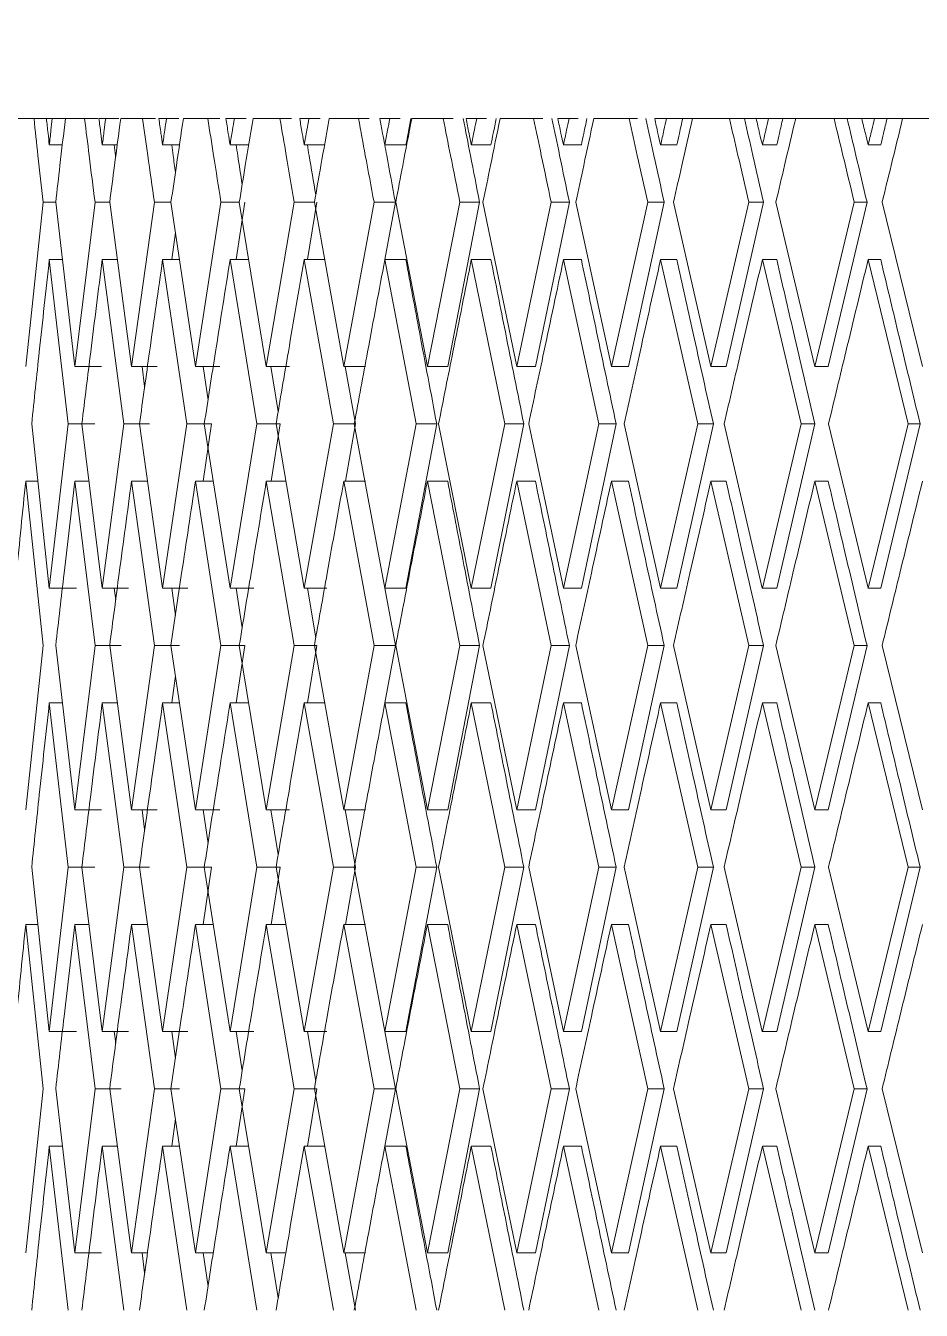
# Model space of a CAD drawing. Header units: centimetres. Extents: x -13594 to 4017, y -3206 to 1780.
# Drawn here: x 2301.78 to 2312.08, y -2181.04 to -2166.26 of the extents above; entities that cross this region are included whole.
import ezdxf

# ---------------------------------------------------------------- set-up
doc = ezdxf.new("R2010")
doc.units = ezdxf.units.CM

msp = doc.modelspace()

# ---------------------------------------------------------------- linework, layer by layer
at = {"color": 7, "linetype": 'Continuous', "lineweight": 0}
for p, q in [((2301.874, -2167.324), (2301.685, -2167.324)), ((2301.874, -2167.324), (2302.017, -2167.324)), ((2302.084, -2167.324), (2302.017, -2167.324)), ((2302.084, -2167.324), (2302.235, -2167.324)), ((2302.456, -2167.324), (2302.235, -2167.324)), ((2302.456, -2167.324), (2302.608, -2167.324)), ((2302.699, -2167.324), (2302.621, -2167.324)), ((2302.699, -2167.324), (2302.849, -2167.324)), ((2303.124, -2167.324), (2302.872, -2167.324)), ((2303.124, -2167.324), (2303.27, -2167.324)), ((2303.398, -2167.324), (2303.31, -2167.324)), ((2303.398, -2167.324), (2303.542, -2167.324)), ((2303.874, -2167.324), (2303.593, -2167.324)), ((2303.874, -2167.324), (2304.014, -2167.324)), ((2304.179, -2167.324), (2304.082, -2167.324)), ((2304.179, -2167.324), (2304.316, -2167.324)), ((2304.704, -2167.324), (2304.394, -2167.324)), ((2304.704, -2167.324), (2304.836, -2167.324)), ((2305.037, -2167.324), (2304.931, -2167.324)), ((2305.037, -2167.324), (2305.166, -2167.324)), ((2305.608, -2167.324), (2305.271, -2167.324)), ((2305.608, -2167.324), (2305.732, -2167.324)), ((2305.968, -2167.324), (2305.853, -2167.324)), ((2305.968, -2167.324), (2306.089, -2167.324)), ((2306.582, -2167.324), (2306.221, -2167.324)), ((2306.582, -2167.324), (2306.698, -2167.324)), ((2306.968, -2167.324), (2306.845, -2167.324)), ((2306.968, -2167.324), (2307.08, -2167.324)), ((2307.622, -2167.324), (2307.237, -2167.324)), ((2307.622, -2167.324), (2307.728, -2167.324)), ((2308.031, -2167.324), (2307.901, -2167.324)), ((2308.031, -2167.324), (2308.134, -2167.324)), ((2308.722, -2167.324), (2308.316, -2167.324)), ((2308.722, -2167.324), (2308.818, -2167.324)), ((2309.152, -2167.324), (2309.016, -2167.324)), ((2309.152, -2167.324), (2309.245, -2167.324)), ((2309.245, -2167.324), (2309.541, -2167.324)), ((2309.876, -2167.324), (2309.451, -2167.324)), ((2309.876, -2167.324), (2309.963, -2167.324)), ((2309.963, -2167.324), (2310.267, -2167.324)), ((2310.326, -2167.324), (2310.183, -2167.324)), ((2310.326, -2167.324), (2310.408, -2167.324)), ((2310.408, -2167.324), (2310.717, -2167.324)), ((2311.08, -2167.324), (2310.638, -2167.324)), ((2311.08, -2167.324), (2311.155, -2167.324)), ((2311.155, -2167.324), (2311.471, -2167.324)), ((2311.546, -2167.324), (2311.398, -2167.324)), ((2311.546, -2167.324), (2311.618, -2167.324)), ((2311.618, -2167.324), (2311.938, -2167.324)), ((2312.326, -2167.324), (2311.869, -2167.324)), ((2302.2, -2167.629), (2302.05, -2167.629)), ((2302.832, -2167.629), (2302.66, -2167.629)), ((2303.547, -2167.629), (2303.354, -2167.629)), ((2304.344, -2167.629), (2304.13, -2167.629)), ((2305.217, -2167.629), (2304.984, -2167.629)), ((2306.154, -2167.629), (2305.911, -2167.629)), ((2307.132, -2167.629), (2306.906, -2167.629)), ((2308.172, -2167.629), (2307.966, -2167.629)), ((2309.27, -2167.629), (2309.084, -2167.629)), ((2310.42, -2167.629), (2310.255, -2167.629)), ((2311.617, -2167.629), (2311.472, -2167.629)), ((2301.778, -2170.18), (2301.978, -2168.289)), ((2301.978, -2168.289), (2302.124, -2168.289)), ((2302.124, -2168.289), (2302.344, -2170.18)), ((2302.344, -2170.18), (2302.576, -2168.289)), ((2302.576, -2168.289), (2302.745, -2168.289)), ((2302.745, -2168.289), (2302.996, -2170.18)), ((2302.996, -2170.18), (2303.26, -2168.289)), ((2303.26, -2168.289), (2303.45, -2168.289)), ((2303.45, -2168.289), (2303.732, -2170.18)), ((2303.732, -2170.18), (2304.025, -2168.289)), ((2304.025, -2168.289), (2304.236, -2168.289)), ((2304.301, -2168.289), (2304.201, -2168.949)), ((2304.236, -2168.289), (2304.547, -2170.18)), ((2304.547, -2170.18), (2304.869, -2168.289)), ((2304.869, -2168.289), (2305.1, -2168.289)), ((2305.13, -2168.289), (2305.02, -2168.949)), ((2305.1, -2168.289), (2305.438, -2170.18)), ((2305.438, -2170.18), (2305.787, -2168.289)), ((2305.787, -2168.289), (2306.032, -2168.289)), ((2306.032, -2168.289), (2305.912, -2168.949)), ((2306.036, -2168.289), (2306.4, -2170.18)), ((2306.4, -2170.18), (2306.774, -2168.289)), ((2307.001, -2168.289), (2306.634, -2170.18)), ((2306.774, -2168.289), (2307.001, -2168.289)), ((2307.04, -2168.289), (2307.429, -2170.18)), ((2307.429, -2170.18), (2307.825, -2168.289)), ((2308.034, -2168.289), (2307.644, -2170.18)), ((2307.825, -2168.289), (2308.034, -2168.289)), ((2308.107, -2168.289), (2308.518, -2170.18)), ((2308.518, -2170.18), (2308.936, -2168.289)), ((2309.125, -2168.289), (2308.715, -2170.18)), ((2308.936, -2168.289), (2309.125, -2168.289)), ((2309.232, -2168.289), (2309.663, -2170.18)), ((2309.663, -2170.18), (2310.1, -2168.289)), ((2310.269, -2168.289), (2309.839, -2170.18)), ((2310.1, -2168.289), (2310.269, -2168.289)), ((2310.41, -2168.289), (2310.858, -2170.18)), ((2310.858, -2170.18), (2311.312, -2168.289)), ((2311.459, -2168.289), (2311.013, -2170.18)), ((2311.312, -2168.289), (2311.459, -2168.289)), ((2311.633, -2168.289), (2312.097, -2170.18)), ((2303.502, -2168.636), (2303.459, -2168.949)), ((2302.266, -2170.84), (2302.05, -2168.949)), ((2302.201, -2168.949), (2302.05, -2168.949)), ((2302.907, -2170.84), (2302.66, -2168.949)), ((2302.833, -2168.949), (2302.66, -2168.949)), ((2303.632, -2170.84), (2303.354, -2168.949)), ((2303.549, -2168.949), (2303.354, -2168.949)), ((2304.438, -2170.84), (2304.13, -2168.949)), ((2304.345, -2168.949), (2304.13, -2168.949)), ((2305.319, -2170.84), (2304.984, -2168.949)), ((2305.218, -2168.949), (2304.984, -2168.949)), ((2306.272, -2170.84), (2305.911, -2168.949)), ((2306.154, -2168.949), (2305.911, -2168.949)), ((2307.292, -2170.84), (2306.906, -2168.949)), ((2307.132, -2168.949), (2306.906, -2168.949)), ((2308.374, -2170.84), (2307.966, -2168.949)), ((2308.172, -2168.949), (2307.966, -2168.949)), ((2309.512, -2170.84), (2309.084, -2168.949)), ((2309.27, -2168.949), (2309.084, -2168.949)), ((2310.701, -2170.84), (2310.255, -2168.949)), ((2310.42, -2168.949), (2310.255, -2168.949)), ((2311.934, -2170.84), (2311.472, -2168.949)), ((2311.617, -2168.949), (2311.472, -2168.949)), ((2302.65, -2170.18), (2302.344, -2170.18)), ((2303.291, -2170.18), (2302.996, -2170.18)), ((2303.147, -2170.409), (2303.117, -2170.18)), ((2304.013, -2170.18), (2303.732, -2170.18)), ((2303.876, -2170.567), (2303.819, -2170.18)), ((2304.814, -2170.18), (2304.547, -2170.18)), ((2304.683, -2170.696), (2304.6, -2170.18)), ((2305.689, -2170.18), (2305.438, -2170.18)), ((2305.572, -2170.84), (2305.456, -2170.18)), ((2306.634, -2170.18), (2306.4, -2170.18)), ((2307.644, -2170.18), (2307.429, -2170.18)), ((2308.715, -2170.18), (2308.518, -2170.18)), ((2309.839, -2170.18), (2309.663, -2170.18)), ((2311.013, -2170.18), (2310.858, -2170.18)), ((2301.847, -2170.84), (2302.05, -2172.731)), ((2302.05, -2172.731), (2302.266, -2170.84)), ((2302.266, -2170.84), (2302.573, -2170.84)), ((2302.424, -2170.84), (2302.66, -2172.731)), ((2302.66, -2172.731), (2302.907, -2170.84)), ((2302.907, -2170.84), (2303.203, -2170.84)), ((2303.087, -2170.84), (2303.354, -2172.731)), ((2303.354, -2172.731), (2303.632, -2170.84)), ((2303.632, -2170.84), (2303.915, -2170.84)), ((2303.915, -2170.84), (2303.82, -2171.5)), ((2303.833, -2170.84), (2304.13, -2172.731)), ((2304.13, -2172.731), (2304.438, -2170.84)), ((2304.438, -2170.84), (2304.706, -2170.84)), ((2304.706, -2170.84), (2304.601, -2171.5)), ((2304.659, -2170.84), (2304.984, -2172.731)), ((2304.984, -2172.731), (2305.319, -2170.84)), ((2305.319, -2170.84), (2305.572, -2170.84)), ((2305.572, -2170.84), (2305.457, -2171.5)), ((2305.559, -2170.84), (2305.911, -2172.731)), ((2305.911, -2172.731), (2306.272, -2170.84)), ((2306.508, -2170.84), (2306.154, -2172.731)), ((2306.272, -2170.84), (2306.508, -2170.84)), ((2306.53, -2170.84), (2306.906, -2172.731)), ((2306.906, -2172.731), (2307.292, -2170.84)), ((2307.51, -2170.84), (2307.132, -2172.731)), ((2307.292, -2170.84), (2307.51, -2170.84)), ((2307.566, -2170.84), (2307.966, -2172.731)), ((2307.966, -2172.731), (2308.374, -2170.84)), ((2308.573, -2170.84), (2308.172, -2172.731)), ((2308.374, -2170.84), (2308.573, -2170.84)), ((2308.663, -2170.84), (2309.084, -2172.731)), ((2309.084, -2172.731), (2309.512, -2170.84)), ((2309.691, -2170.84), (2309.27, -2172.731)), ((2309.512, -2170.84), (2309.691, -2170.84)), ((2309.815, -2170.84), (2310.254, -2172.731)), ((2310.255, -2172.731), (2310.701, -2170.84)), ((2310.859, -2170.84), (2310.42, -2172.731)), ((2310.701, -2170.84), (2310.859, -2170.84)), ((2311.016, -2170.84), (2311.472, -2172.731)), ((2311.472, -2172.731), (2311.934, -2170.84)), ((2312.07, -2170.84), (2311.617, -2172.731)), ((2311.934, -2170.84), (2312.07, -2170.84)), ((2301.978, -2173.391), (2301.778, -2171.5)), ((2301.918, -2171.5), (2301.778, -2171.5)), ((2302.576, -2173.391), (2302.344, -2171.5)), ((2302.506, -2171.5), (2302.344, -2171.5)), ((2303.26, -2173.391), (2302.996, -2171.5)), ((2303.18, -2171.5), (2302.996, -2171.5)), ((2304.025, -2173.391), (2303.732, -2171.5)), ((2303.937, -2171.5), (2303.732, -2171.5)), ((2304.869, -2173.391), (2304.547, -2171.5)), ((2304.772, -2171.5), (2304.547, -2171.5)), ((2305.787, -2173.391), (2305.438, -2171.5)), ((2305.689, -2171.5), (2305.438, -2171.5)), ((2306.774, -2173.391), (2306.4, -2171.5)), ((2306.634, -2171.5), (2306.4, -2171.5)), ((2307.825, -2173.391), (2307.429, -2171.5)), ((2307.644, -2171.5), (2307.429, -2171.5)), ((2308.936, -2173.391), (2308.518, -2171.5)), ((2308.715, -2171.5), (2308.518, -2171.5)), ((2310.1, -2173.391), (2309.663, -2171.5)), ((2309.839, -2171.5), (2309.663, -2171.5)), ((2311.312, -2173.391), (2310.858, -2171.5)), ((2311.013, -2171.5), (2310.858, -2171.5)), ((2302.361, -2172.731), (2302.05, -2172.731)), ((2302.96, -2172.731), (2302.66, -2172.731)), ((2302.814, -2172.866), (2302.797, -2172.731)), ((2303.642, -2172.731), (2303.354, -2172.731)), ((2303.501, -2173.044), (2303.458, -2172.731)), ((2304.404, -2172.731), (2304.13, -2172.731)), ((2304.27, -2173.186), (2304.2, -2172.731)), ((2305.243, -2172.731), (2304.984, -2172.731)), ((2305.115, -2173.303), (2305.019, -2172.731)), ((2306.153, -2172.731), (2305.911, -2172.731)), ((2306.032, -2173.391), (2305.912, -2172.731)), ((2307.132, -2172.731), (2306.906, -2172.731)), ((2308.172, -2172.731), (2307.966, -2172.731)), ((2309.27, -2172.731), (2309.084, -2172.731)), ((2310.42, -2172.731), (2310.254, -2172.731)), ((2311.617, -2172.731), (2311.472, -2172.731)), ((2301.778, -2175.282), (2301.978, -2173.391)), ((2302.124, -2173.391), (2302.344, -2175.282)), ((2302.344, -2175.282), (2302.576, -2173.391)), ((2302.576, -2173.391), (2302.878, -2173.391)), ((2302.745, -2173.391), (2302.996, -2175.282)), ((2302.996, -2175.282), (2303.26, -2173.391)), ((2303.26, -2173.391), (2303.549, -2173.391)), ((2303.45, -2173.391), (2303.732, -2175.282)), ((2303.732, -2175.282), (2304.025, -2173.391)), ((2304.025, -2173.391), (2304.301, -2173.391)), ((2304.301, -2173.391), (2304.201, -2174.051)), ((2304.236, -2173.391), (2304.547, -2175.282)), ((2304.547, -2175.282), (2304.869, -2173.391)), ((2304.869, -2173.391), (2305.13, -2173.391)), ((2305.13, -2173.391), (2305.02, -2174.051)), ((2305.1, -2173.391), (2305.438, -2175.282)), ((2305.438, -2175.282), (2305.787, -2173.391)), ((2305.787, -2173.391), (2306.032, -2173.391)), ((2306.032, -2173.391), (2305.912, -2174.051)), ((2306.036, -2173.391), (2306.4, -2175.282)), ((2306.4, -2175.282), (2306.774, -2173.391)), ((2307.001, -2173.391), (2306.634, -2175.282)), ((2306.774, -2173.391), (2307.001, -2173.391)), ((2307.04, -2173.391), (2307.429, -2175.282)), ((2307.429, -2175.282), (2307.825, -2173.391)), ((2308.034, -2173.391), (2307.644, -2175.282)), ((2307.825, -2173.391), (2308.034, -2173.391)), ((2308.107, -2173.391), (2308.518, -2175.282)), ((2308.518, -2175.282), (2308.936, -2173.391)), ((2309.125, -2173.391), (2308.715, -2175.282)), ((2308.936, -2173.391), (2309.125, -2173.391)), ((2309.232, -2173.391), (2309.663, -2175.282)), ((2309.663, -2175.282), (2310.1, -2173.391)), ((2310.269, -2173.391), (2309.839, -2175.282)), ((2310.1, -2173.391), (2310.269, -2173.391)), ((2310.41, -2173.391), (2310.858, -2175.282)), ((2310.858, -2175.282), (2311.312, -2173.391)), ((2311.459, -2173.391), (2311.013, -2175.282)), ((2311.312, -2173.391), (2311.459, -2173.391)), ((2311.633, -2173.391), (2312.097, -2175.282)), ((2303.502, -2173.739), (2303.459, -2174.051)), ((2302.266, -2175.942), (2302.05, -2174.051)), ((2302.201, -2174.051), (2302.05, -2174.051)), ((2302.907, -2175.942), (2302.66, -2174.051)), ((2302.833, -2174.051), (2302.66, -2174.051)), ((2303.632, -2175.942), (2303.354, -2174.051)), ((2303.549, -2174.051), (2303.354, -2174.051)), ((2304.438, -2175.942), (2304.13, -2174.051)), ((2304.345, -2174.051), (2304.13, -2174.051)), ((2305.319, -2175.942), (2304.984, -2174.051)), ((2305.218, -2174.051), (2304.984, -2174.051)), ((2306.272, -2175.942), (2305.911, -2174.051)), ((2306.154, -2174.051), (2305.911, -2174.051)), ((2307.292, -2175.942), (2306.906, -2174.051)), ((2307.132, -2174.051), (2306.906, -2174.051)), ((2308.374, -2175.942), (2307.966, -2174.051)), ((2308.172, -2174.051), (2307.966, -2174.051)), ((2309.512, -2175.942), (2309.084, -2174.051)), ((2309.27, -2174.051), (2309.084, -2174.051)), ((2310.701, -2175.942), (2310.255, -2174.051)), ((2310.42, -2174.051), (2310.255, -2174.051)), ((2311.934, -2175.942), (2311.472, -2174.051)), ((2311.617, -2174.051), (2311.472, -2174.051)), ((2302.65, -2175.282), (2302.344, -2175.282)), ((2303.291, -2175.282), (2302.996, -2175.282)), ((2303.147, -2175.511), (2303.117, -2175.282)), ((2304.013, -2175.282), (2303.732, -2175.282)), ((2303.876, -2175.669), (2303.819, -2175.282)), ((2304.814, -2175.282), (2304.547, -2175.282)), ((2304.683, -2175.798), (2304.6, -2175.282)), ((2305.689, -2175.282), (2305.438, -2175.282)), ((2305.572, -2175.942), (2305.456, -2175.282)), ((2306.634, -2175.282), (2306.4, -2175.282)), ((2307.644, -2175.282), (2307.429, -2175.282)), ((2308.715, -2175.282), (2308.518, -2175.282)), ((2309.839, -2175.282), (2309.663, -2175.282)), ((2311.013, -2175.282), (2310.858, -2175.282)), ((2301.847, -2175.942), (2302.05, -2177.833)), ((2302.05, -2177.833), (2302.266, -2175.942)), ((2302.266, -2175.942), (2302.573, -2175.942)), ((2302.424, -2175.942), (2302.66, -2177.833)), ((2302.66, -2177.833), (2302.907, -2175.942)), ((2302.907, -2175.942), (2303.203, -2175.942)), ((2303.087, -2175.942), (2303.354, -2177.833)), ((2303.354, -2177.833), (2303.632, -2175.942)), ((2303.632, -2175.942), (2303.915, -2175.942)), ((2303.915, -2175.942), (2303.82, -2176.602)), ((2303.833, -2175.942), (2304.13, -2177.833)), ((2304.13, -2177.833), (2304.438, -2175.942)), ((2304.438, -2175.942), (2304.706, -2175.942)), ((2304.706, -2175.942), (2304.601, -2176.602)), ((2304.659, -2175.942), (2304.984, -2177.833)), ((2304.984, -2177.833), (2305.319, -2175.942)), ((2305.319, -2175.942), (2305.572, -2175.942)), ((2305.572, -2175.942), (2305.457, -2176.602)), ((2305.559, -2175.942), (2305.911, -2177.833)), ((2305.911, -2177.833), (2306.272, -2175.942)), ((2306.508, -2175.942), (2306.154, -2177.833)), ((2306.272, -2175.942), (2306.508, -2175.942)), ((2306.53, -2175.942), (2306.906, -2177.833)), ((2306.906, -2177.833), (2307.292, -2175.942)), ((2307.51, -2175.942), (2307.132, -2177.833)), ((2307.292, -2175.942), (2307.51, -2175.942)), ((2307.566, -2175.942), (2307.966, -2177.833)), ((2307.966, -2177.833), (2308.374, -2175.942)), ((2308.573, -2175.942), (2308.172, -2177.833)), ((2308.374, -2175.942), (2308.573, -2175.942)), ((2308.663, -2175.942), (2309.084, -2177.833)), ((2309.084, -2177.833), (2309.512, -2175.942)), ((2309.691, -2175.942), (2309.27, -2177.833)), ((2309.512, -2175.942), (2309.691, -2175.942)), ((2309.815, -2175.942), (2310.254, -2177.833)), ((2310.255, -2177.833), (2310.701, -2175.942)), ((2310.859, -2175.942), (2310.42, -2177.833)), ((2310.701, -2175.942), (2310.859, -2175.942)), ((2311.016, -2175.942), (2311.472, -2177.833)), ((2311.472, -2177.833), (2311.934, -2175.942)), ((2312.07, -2175.942), (2311.617, -2177.833)), ((2311.934, -2175.942), (2312.07, -2175.942)), ((2301.978, -2178.493), (2301.778, -2176.602)), ((2301.918, -2176.602), (2301.778, -2176.602)), ((2302.576, -2178.493), (2302.344, -2176.602)), ((2302.506, -2176.602), (2302.344, -2176.602)), ((2303.26, -2178.493), (2302.996, -2176.602)), ((2303.18, -2176.602), (2302.996, -2176.602)), ((2304.025, -2178.493), (2303.732, -2176.602)), ((2303.937, -2176.602), (2303.732, -2176.602)), ((2304.869, -2178.493), (2304.547, -2176.602)), ((2304.772, -2176.602), (2304.547, -2176.602)), ((2305.787, -2178.493), (2305.438, -2176.602)), ((2305.689, -2176.602), (2305.438, -2176.602)), ((2306.774, -2178.493), (2306.4, -2176.602)), ((2306.634, -2176.602), (2306.4, -2176.602)), ((2307.825, -2178.493), (2307.429, -2176.602)), ((2307.644, -2176.602), (2307.429, -2176.602)), ((2308.936, -2178.493), (2308.518, -2176.602)), ((2308.715, -2176.602), (2308.518, -2176.602)), ((2310.1, -2178.493), (2309.663, -2176.602)), ((2309.839, -2176.602), (2309.663, -2176.602)), ((2311.312, -2178.493), (2310.858, -2176.602)), ((2311.013, -2176.602), (2310.858, -2176.602)), ((2302.361, -2177.833), (2302.05, -2177.833)), ((2302.96, -2177.833), (2302.66, -2177.833)), ((2302.814, -2177.968), (2302.797, -2177.833)), ((2303.642, -2177.833), (2303.354, -2177.833)), ((2303.501, -2178.146), (2303.458, -2177.833)), ((2304.404, -2177.833), (2304.13, -2177.833)), ((2304.27, -2178.288), (2304.2, -2177.833)), ((2305.243, -2177.833), (2304.984, -2177.833)), ((2305.115, -2178.405), (2305.019, -2177.833)), ((2306.153, -2177.833), (2305.911, -2177.833)), ((2306.032, -2178.493), (2305.912, -2177.833)), ((2307.132, -2177.833), (2306.906, -2177.833)), ((2308.172, -2177.833), (2307.966, -2177.833)), ((2309.27, -2177.833), (2309.084, -2177.833)), ((2310.42, -2177.833), (2310.254, -2177.833)), ((2311.617, -2177.833), (2311.472, -2177.833)), ((2301.778, -2180.384), (2301.978, -2178.493)), ((2302.124, -2178.493), (2302.344, -2180.384)), ((2302.344, -2180.384), (2302.576, -2178.493)), ((2302.576, -2178.493), (2302.878, -2178.493)), ((2302.745, -2178.493), (2302.996, -2180.384)), ((2302.996, -2180.384), (2303.26, -2178.493)), ((2303.26, -2178.493), (2303.549, -2178.493)), ((2303.45, -2178.493), (2303.732, -2180.384)), ((2303.732, -2180.384), (2304.025, -2178.493)), ((2304.025, -2178.493), (2304.301, -2178.493)), ((2304.301, -2178.493), (2304.201, -2179.153)), ((2304.236, -2178.493), (2304.547, -2180.384)), ((2304.547, -2180.384), (2304.869, -2178.493)), ((2304.869, -2178.493), (2305.13, -2178.493)), ((2305.13, -2178.493), (2305.02, -2179.153)), ((2305.1, -2178.493), (2305.438, -2180.384)), ((2305.438, -2180.384), (2305.787, -2178.493)), ((2305.787, -2178.493), (2306.032, -2178.493)), ((2306.032, -2178.493), (2305.912, -2179.153)), ((2306.036, -2178.493), (2306.4, -2180.384)), ((2306.4, -2180.384), (2306.774, -2178.493)), ((2307.001, -2178.493), (2306.634, -2180.384)), ((2306.774, -2178.493), (2307.001, -2178.493)), ((2307.04, -2178.493), (2307.429, -2180.384)), ((2307.429, -2180.384), (2307.825, -2178.493)), ((2308.034, -2178.493), (2307.644, -2180.384)), ((2307.825, -2178.493), (2308.034, -2178.493)), ((2308.107, -2178.493), (2308.518, -2180.384)), ((2308.518, -2180.384), (2308.936, -2178.493)), ((2309.125, -2178.493), (2308.715, -2180.384)), ((2308.936, -2178.493), (2309.125, -2178.493)), ((2309.232, -2178.493), (2309.663, -2180.384)), ((2309.663, -2180.384), (2310.1, -2178.493)), ((2310.269, -2178.493), (2309.839, -2180.384)), ((2310.1, -2178.493), (2310.269, -2178.493)), ((2310.41, -2178.493), (2310.858, -2180.384)), ((2310.858, -2180.384), (2311.312, -2178.493)), ((2311.459, -2178.493), (2311.013, -2180.384)), ((2311.312, -2178.493), (2311.459, -2178.493)), ((2311.633, -2178.493), (2312.097, -2180.384)), ((2303.502, -2178.84), (2303.459, -2179.153)), ((2302.266, -2181.044), (2302.05, -2179.153)), ((2302.201, -2179.153), (2302.05, -2179.153)), ((2302.907, -2181.044), (2302.66, -2179.153)), ((2302.833, -2179.153), (2302.66, -2179.153)), ((2303.632, -2181.044), (2303.354, -2179.153)), ((2303.549, -2179.153), (2303.354, -2179.153)), ((2304.438, -2181.044), (2304.13, -2179.153)), ((2304.345, -2179.153), (2304.13, -2179.153)), ((2305.319, -2181.044), (2304.984, -2179.153)), ((2305.218, -2179.153), (2304.984, -2179.153)), ((2306.272, -2181.044), (2305.911, -2179.153)), ((2306.154, -2179.153), (2305.911, -2179.153)), ((2307.292, -2181.044), (2306.906, -2179.153)), ((2307.132, -2179.153), (2306.906, -2179.153)), ((2308.374, -2181.044), (2307.966, -2179.153)), ((2308.172, -2179.153), (2307.966, -2179.153)), ((2309.512, -2181.044), (2309.084, -2179.153)), ((2309.27, -2179.153), (2309.084, -2179.153)), ((2310.701, -2181.044), (2310.255, -2179.153)), ((2310.42, -2179.153), (2310.255, -2179.153)), ((2311.934, -2181.044), (2311.472, -2179.153)), ((2311.617, -2179.153), (2311.472, -2179.153)), ((2302.65, -2180.384), (2302.344, -2180.384)), ((2303.179, -2180.384), (2302.996, -2180.384)), ((2303.147, -2180.613), (2303.117, -2180.384)), ((2303.936, -2180.384), (2303.732, -2180.384)), ((2303.876, -2180.771), (2303.819, -2180.384)), ((2304.771, -2180.384), (2304.547, -2180.384)), ((2304.683, -2180.9), (2304.6, -2180.384)), ((2305.689, -2180.384), (2305.438, -2180.384)), ((2305.572, -2181.044), (2305.456, -2180.384)), ((2306.634, -2180.384), (2306.4, -2180.384)), ((2307.644, -2180.384), (2307.429, -2180.384)), ((2308.715, -2180.384), (2308.518, -2180.384)), ((2309.839, -2180.384), (2309.663, -2180.384)), ((2311.013, -2180.384), (2310.858, -2180.384))]:
    msp.add_line(p, q, dxfattribs=at)
for radius in [406.205, 406.022, 404.866, 400.131]:
    msp.add_circle((1945.049, -1822.821), radius, dxfattribs=at)
for points, knots in [([(2301.978, -2168.289), (2301.958, -2168.109), (2301.923, -2167.788), (2301.889, -2167.466), (2301.874, -2167.324)], [0, 0, 0, 0, 0.56, 1, 1, 1, 1]), ([(2302.017, -2167.324), (2302.023, -2167.381), (2302.034, -2167.483), (2302.045, -2167.584), (2302.05, -2167.629)], [0, 0, 0, 0, 0.56, 1, 1, 1, 1]), ([(2302.05, -2167.629), (2302.057, -2167.572), (2302.068, -2167.471), (2302.079, -2167.369), (2302.084, -2167.324)], [0, 0, 0, 0, 0.56, 1, 1, 1, 1]), ([(2302.235, -2167.324), (2302.214, -2167.504), (2302.177, -2167.826), (2302.14, -2168.148), (2302.124, -2168.289)], [0, 0, 0, 0, 0.56, 1, 1, 1, 1]), ([(2302.576, -2168.289), (2302.553, -2168.109), (2302.513, -2167.788), (2302.474, -2167.466), (2302.456, -2167.324)], [0, 0, 0, 0, 0.56, 1, 1, 1, 1]), ([(2302.621, -2167.324), (2302.628, -2167.381), (2302.641, -2167.483), (2302.654, -2167.584), (2302.66, -2167.629)], [0, 0, 0, 0, 0.56, 1, 1, 1, 1]), ([(2302.66, -2167.629), (2302.667, -2167.572), (2302.68, -2167.471), (2302.693, -2167.369), (2302.699, -2167.324)], [0, 0, 0, 0, 0.56, 1, 1, 1, 1]), ([(2302.872, -2167.324), (2302.848, -2167.504), (2302.805, -2167.826), (2302.763, -2168.148), (2302.745, -2168.289)], [0, 0, 0, 0, 0.56, 1, 1, 1, 1]), ([(2303.26, -2168.289), (2303.234, -2168.109), (2303.188, -2167.788), (2303.144, -2167.466), (2303.124, -2167.324)], [0, 0, 0, 0, 0.56, 1, 1, 1, 1]), ([(2303.31, -2167.324), (2303.318, -2167.381), (2303.333, -2167.483), (2303.348, -2167.584), (2303.354, -2167.629)], [0, 0, 0, 0, 0.56, 1, 1, 1, 1]), ([(2303.354, -2167.629), (2303.362, -2167.572), (2303.377, -2167.471), (2303.392, -2167.369), (2303.398, -2167.324)], [0, 0, 0, 0, 0.56, 1, 1, 1, 1]), ([(2303.593, -2167.324), (2303.566, -2167.504), (2303.518, -2167.826), (2303.471, -2168.148), (2303.45, -2168.289)], [0, 0, 0, 0, 0.56, 1, 1, 1, 1]), ([(2304.025, -2168.289), (2303.997, -2168.109), (2303.946, -2167.788), (2303.896, -2167.466), (2303.874, -2167.324)], [0, 0, 0, 0, 0.56, 1, 1, 1, 1]), ([(2304.082, -2167.324), (2304.091, -2167.381), (2304.107, -2167.483), (2304.123, -2167.584), (2304.13, -2167.629)], [0, 0, 0, 0, 0.56, 1, 1, 1, 1]), ([(2304.13, -2167.629), (2304.139, -2167.572), (2304.155, -2167.471), (2304.172, -2167.369), (2304.179, -2167.324)], [0, 0, 0, 0, 0.56, 1, 1, 1, 1]), ([(2304.394, -2167.324), (2304.364, -2167.504), (2304.311, -2167.826), (2304.259, -2168.148), (2304.236, -2168.289)], [0, 0, 0, 0, 0.56, 1, 1, 1, 1]), ([(2304.869, -2168.289), (2304.838, -2168.109), (2304.783, -2167.788), (2304.728, -2167.466), (2304.704, -2167.324)], [0, 0, 0, 0, 0.56, 1, 1, 1, 1]), ([(2304.931, -2167.324), (2304.941, -2167.381), (2304.958, -2167.483), (2304.976, -2167.584), (2304.984, -2167.629)], [0, 0, 0, 0, 0.56, 1, 1, 1, 1]), ([(2304.984, -2167.629), (2304.994, -2167.572), (2305.011, -2167.471), (2305.029, -2167.369), (2305.037, -2167.324)], [0, 0, 0, 0, 0.56, 1, 1, 1, 1]), ([(2305.271, -2167.324), (2305.239, -2167.504), (2305.182, -2167.826), (2305.125, -2168.148), (2305.1, -2168.289)], [0, 0, 0, 0, 0.56, 1, 1, 1, 1]), ([(2305.787, -2168.289), (2305.753, -2168.109), (2305.693, -2167.788), (2305.634, -2167.466), (2305.608, -2167.324)], [0, 0, 0, 0, 0.56, 1, 1, 1, 1]), ([(2305.853, -2167.324), (2305.864, -2167.381), (2305.883, -2167.483), (2305.902, -2167.584), (2305.911, -2167.629)], [0, 0, 0, 0, 0.56, 1, 1, 1, 1]), ([(2305.911, -2167.629), (2305.921, -2167.572), (2305.941, -2167.471), (2305.96, -2167.369), (2305.968, -2167.324)], [0, 0, 0, 0, 0.56, 1, 1, 1, 1]), ([(2306.221, -2167.324), (2306.186, -2167.504), (2306.124, -2167.826), (2306.063, -2168.148), (2306.036, -2168.289)], [0, 0, 0, 0, 0.56, 1, 1, 1, 1]), ([(2306.21, -2167.324), (2306.199, -2167.381), (2306.181, -2167.483), (2306.162, -2167.584), (2306.154, -2167.629)], [0, 0, 0, 0, 0.56, 1, 1, 1, 1]), ([(2306.774, -2168.289), (2306.738, -2168.109), (2306.674, -2167.788), (2306.61, -2167.466), (2306.582, -2167.324)], [0, 0, 0, 0, 0.5599999, 1, 1, 1, 1]), ([(2307.001, -2168.289), (2306.966, -2168.109), (2306.903, -2167.788), (2306.841, -2167.466), (2306.813, -2167.324)], [0, 0, 0, 0, 0.56, 1, 1, 1, 1]), ([(2306.845, -2167.324), (2306.857, -2167.381), (2306.877, -2167.483), (2306.897, -2167.584), (2306.906, -2167.629)], [0, 0, 0, 0, 0.56, 1, 1, 1, 1]), ([(2306.906, -2167.629), (2306.918, -2167.572), (2306.938, -2167.471), (2306.959, -2167.369), (2306.968, -2167.324)], [0, 0, 0, 0, 0.56, 1, 1, 1, 1]), ([(2307.237, -2167.324), (2307.2, -2167.504), (2307.134, -2167.826), (2307.069, -2168.148), (2307.04, -2168.289)], [0, 0, 0, 0, 0.56, 1, 1, 1, 1]), ([(2307.192, -2167.324), (2307.181, -2167.381), (2307.161, -2167.483), (2307.14, -2167.584), (2307.132, -2167.629)], [0, 0, 0, 0, 0.56, 1, 1, 1, 1]), ([(2307.825, -2168.289), (2307.787, -2168.109), (2307.719, -2167.788), (2307.652, -2167.466), (2307.622, -2167.324)], [0, 0, 0, 0, 0.5599999, 1, 1, 1, 1]), ([(2308.034, -2168.289), (2307.997, -2168.109), (2307.93, -2167.788), (2307.864, -2167.466), (2307.834, -2167.324)], [0, 0, 0, 0, 0.56, 1, 1, 1, 1]), ([(2307.901, -2167.324), (2307.913, -2167.381), (2307.935, -2167.483), (2307.956, -2167.584), (2307.966, -2167.629)], [0, 0, 0, 0, 0.56, 1, 1, 1, 1]), ([(2307.966, -2167.629), (2307.978, -2167.572), (2308, -2167.471), (2308.021, -2167.369), (2308.031, -2167.324)], [0, 0, 0, 0, 0.56, 1, 1, 1, 1]), ([(2308.316, -2167.324), (2308.277, -2167.504), (2308.207, -2167.826), (2308.138, -2168.148), (2308.107, -2168.289)], [0, 0, 0, 0, 0.56, 1, 1, 1, 1]), ([(2308.236, -2167.324), (2308.224, -2167.381), (2308.203, -2167.483), (2308.182, -2167.584), (2308.172, -2167.629)], [0, 0, 0, 0, 0.56, 1, 1, 1, 1]), ([(2308.936, -2168.289), (2308.896, -2168.109), (2308.824, -2167.788), (2308.753, -2167.466), (2308.722, -2167.324)], [0, 0, 0, 0, 0.56, 1, 1, 1, 1]), ([(2309.125, -2168.289), (2309.086, -2168.109), (2309.015, -2167.788), (2308.946, -2167.466), (2308.915, -2167.324)], [0, 0, 0, 0, 0.56, 1, 1, 1, 1]), ([(2309.016, -2167.324), (2309.028, -2167.381), (2309.051, -2167.483), (2309.074, -2167.584), (2309.084, -2167.629)], [0, 0, 0, 0, 0.56, 1, 1, 1, 1]), ([(2309.084, -2167.629), (2309.097, -2167.572), (2309.119, -2167.471), (2309.142, -2167.369), (2309.152, -2167.324)], [0, 0, 0, 0, 0.56, 1, 1, 1, 1]), ([(2309.451, -2167.324), (2309.41, -2167.504), (2309.337, -2167.826), (2309.264, -2168.148), (2309.232, -2168.289)], [0, 0, 0, 0, 0.56, 1, 1, 1, 1]), ([(2309.338, -2167.324), (2309.325, -2167.381), (2309.303, -2167.483), (2309.28, -2167.584), (2309.27, -2167.629)], [0, 0, 0, 0, 0.56, 1, 1, 1, 1]), ([(2310.1, -2168.289), (2310.058, -2168.109), (2309.983, -2167.788), (2309.909, -2167.466), (2309.876, -2167.324)], [0, 0, 0, 0, 0.5599999, 1, 1, 1, 1]), ([(2310.269, -2168.289), (2310.228, -2168.109), (2310.154, -2167.788), (2310.081, -2167.466), (2310.049, -2167.324)], [0, 0, 0, 0, 0.56, 1, 1, 1, 1]), ([(2310.183, -2167.324), (2310.197, -2167.381), (2310.22, -2167.483), (2310.244, -2167.584), (2310.255, -2167.629)], [0, 0, 0, 0, 0.5600001, 1, 1, 1, 1]), ([(2310.255, -2167.629), (2310.268, -2167.572), (2310.292, -2167.471), (2310.315, -2167.369), (2310.326, -2167.324)], [0, 0, 0, 0, 0.56, 1, 1, 1, 1]), ([(2310.638, -2167.324), (2310.595, -2167.504), (2310.519, -2167.826), (2310.443, -2168.148), (2310.41, -2168.289)], [0, 0, 0, 0, 0.56, 1, 1, 1, 1]), ([(2310.491, -2167.324), (2310.477, -2167.381), (2310.454, -2167.483), (2310.431, -2167.584), (2310.42, -2167.629)], [0, 0, 0, 0, 0.56, 1, 1, 1, 1]), ([(2311.312, -2168.289), (2311.269, -2168.109), (2311.191, -2167.788), (2311.114, -2167.466), (2311.08, -2167.324)], [0, 0, 0, 0, 0.56, 1, 1, 1, 1]), ([(2311.459, -2168.289), (2311.417, -2168.109), (2311.34, -2167.788), (2311.264, -2167.466), (2311.231, -2167.324)], [0, 0, 0, 0, 0.56, 1, 1, 1, 1]), ([(2311.398, -2167.324), (2311.412, -2167.381), (2311.437, -2167.483), (2311.461, -2167.584), (2311.472, -2167.629)], [0, 0, 0, 0, 0.56, 1, 1, 1, 1]), ([(2311.472, -2167.629), (2311.486, -2167.572), (2311.511, -2167.471), (2311.535, -2167.369), (2311.546, -2167.324)], [0, 0, 0, 0, 0.56, 1, 1, 1, 1]), ([(2311.689, -2167.324), (2311.676, -2167.381), (2311.651, -2167.483), (2311.627, -2167.584), (2311.617, -2167.629)], [0, 0, 0, 0, 0.56, 1, 1, 1, 1]), ([(2311.869, -2167.324), (2311.825, -2167.504), (2311.746, -2167.826), (2311.667, -2168.148), (2311.633, -2168.289)], [0, 0, 0, 0, 0.56, 1, 1, 1, 1]), ([(2302.813, -2167.765), (2302.813, -2167.76), (2302.807, -2167.714), (2302.802, -2167.669), (2302.797, -2167.629)], [0, 0, 0, 0, 0.119122, 1, 1, 1, 1]), ([(2303.501, -2167.942), (2303.492, -2167.878), (2303.478, -2167.773), (2303.463, -2167.669), (2303.458, -2167.629)], [0, 0, 0, 0, 0.616628, 1, 1, 1, 1]), ([(2304.27, -2168.084), (2304.252, -2167.972), (2304.229, -2167.821), (2304.206, -2167.669), (2304.2, -2167.629)], [0, 0, 0, 0, 0.736224, 1, 1, 1, 1]), ([(2305.115, -2168.201), (2305.09, -2168.05), (2305.057, -2167.86), (2305.026, -2167.669), (2305.019, -2167.629)], [0, 0, 0, 0, 0.790252, 1, 1, 1, 1]), ([(2306.032, -2168.289), (2305.999, -2168.109), (2305.958, -2167.889), (2305.918, -2167.669), (2305.911, -2167.629)], [0, 0, 0, 0, 0.818348, 1, 1, 1, 1]), ([(2302.05, -2168.949), (2302.011, -2169.302), (2301.942, -2169.933), (2301.876, -2170.563), (2301.847, -2170.84)], [0, 0, 0, 0, 0.56, 1, 1, 1, 1]), ([(2302.66, -2168.949), (2302.615, -2169.302), (2302.535, -2169.933), (2302.458, -2170.563), (2302.424, -2170.84)], [0, 0, 0, 0, 0.56, 1, 1, 1, 1]), ([(2303.354, -2168.949), (2303.304, -2169.302), (2303.213, -2169.933), (2303.126, -2170.563), (2303.087, -2170.84)], [0, 0, 0, 0, 0.56, 1, 1, 1, 1]), ([(2304.13, -2168.949), (2304.074, -2169.302), (2303.974, -2169.933), (2303.876, -2170.563), (2303.833, -2170.84)], [0, 0, 0, 0, 0.5599999, 1, 1, 1, 1]), ([(2304.984, -2168.949), (2304.922, -2169.302), (2304.813, -2169.933), (2304.706, -2170.563), (2304.659, -2170.84)], [0, 0, 0, 0, 0.56, 1, 1, 1, 1]), ([(2305.911, -2168.949), (2305.844, -2169.302), (2305.726, -2169.933), (2305.61, -2170.563), (2305.559, -2170.84)], [0, 0, 0, 0, 0.56, 1, 1, 1, 1]), ([(2306.508, -2170.84), (2306.442, -2170.487), (2306.322, -2169.857), (2306.205, -2169.227), (2306.154, -2168.949)], [0, 0, 0, 0, 0.56, 1, 1, 1, 1]), ([(2306.906, -2168.949), (2306.836, -2169.302), (2306.709, -2169.933), (2306.584, -2170.563), (2306.53, -2170.84)], [0, 0, 0, 0, 0.56, 1, 1, 1, 1]), ([(2307.51, -2170.84), (2307.439, -2170.487), (2307.312, -2169.857), (2307.187, -2169.227), (2307.132, -2168.949)], [0, 0, 0, 0, 0.56, 1, 1, 1, 1]), ([(2307.966, -2168.949), (2307.891, -2169.302), (2307.757, -2169.933), (2307.624, -2170.563), (2307.566, -2170.84)], [0, 0, 0, 0, 0.56, 1, 1, 1, 1]), ([(2308.573, -2170.84), (2308.498, -2170.487), (2308.363, -2169.857), (2308.231, -2169.227), (2308.172, -2168.949)], [0, 0, 0, 0, 0.5599999, 1, 1, 1, 1]), ([(2309.084, -2168.949), (2309.005, -2169.302), (2308.864, -2169.933), (2308.724, -2170.563), (2308.663, -2170.84)], [0, 0, 0, 0, 0.56, 1, 1, 1, 1]), ([(2309.691, -2170.84), (2309.612, -2170.487), (2309.471, -2169.857), (2309.332, -2169.227), (2309.27, -2168.949)], [0, 0, 0, 0, 0.56, 1, 1, 1, 1]), ([(2310.255, -2168.949), (2310.172, -2169.302), (2310.025, -2169.933), (2309.879, -2170.563), (2309.815, -2170.84)], [0, 0, 0, 0, 0.5599999, 1, 1, 1, 1]), ([(2310.859, -2170.84), (2310.776, -2170.487), (2310.63, -2169.857), (2310.484, -2169.227), (2310.42, -2168.949)], [0, 0, 0, 0, 0.56, 1, 1, 1, 1]), ([(2311.472, -2168.949), (2311.387, -2169.302), (2311.234, -2169.933), (2311.082, -2170.563), (2311.016, -2170.84)], [0, 0, 0, 0, 0.56, 1, 1, 1, 1]), ([(2312.07, -2170.84), (2311.985, -2170.487), (2311.833, -2169.857), (2311.683, -2169.227), (2311.617, -2168.949)], [0, 0, 0, 0, 0.56, 1, 1, 1, 1]), ([(2301.778, -2171.5), (2301.743, -2171.853), (2301.679, -2172.484), (2301.618, -2173.114), (2301.591, -2173.391)], [0, 0, 0, 0, 0.56, 1, 1, 1, 1]), ([(2302.344, -2171.5), (2302.302, -2171.853), (2302.228, -2172.484), (2302.156, -2173.114), (2302.124, -2173.391)], [0, 0, 0, 0, 0.5599999, 1, 1, 1, 1]), ([(2302.996, -2171.5), (2302.949, -2171.853), (2302.863, -2172.484), (2302.781, -2173.114), (2302.745, -2173.391)], [0, 0, 0, 0, 0.56, 1, 1, 1, 1]), ([(2303.732, -2171.5), (2303.679, -2171.853), (2303.583, -2172.484), (2303.491, -2173.114), (2303.45, -2173.391)], [0, 0, 0, 0, 0.56, 1, 1, 1, 1]), ([(2304.547, -2171.5), (2304.489, -2171.853), (2304.384, -2172.484), (2304.281, -2173.114), (2304.236, -2173.391)], [0, 0, 0, 0, 0.56, 1, 1, 1, 1]), ([(2305.438, -2171.5), (2305.374, -2171.853), (2305.26, -2172.484), (2305.149, -2173.114), (2305.1, -2173.391)], [0, 0, 0, 0, 0.56, 1, 1, 1, 1]), ([(2306.4, -2171.5), (2306.332, -2171.853), (2306.209, -2172.484), (2306.089, -2173.114), (2306.036, -2173.391)], [0, 0, 0, 0, 0.5599999, 1, 1, 1, 1]), ([(2307.001, -2173.391), (2306.932, -2173.038), (2306.809, -2172.408), (2306.688, -2171.778), (2306.634, -2171.5)], [0, 0, 0, 0, 0.56, 1, 1, 1, 1]), ([(2307.429, -2171.5), (2307.355, -2171.853), (2307.225, -2172.484), (2307.097, -2173.114), (2307.04, -2173.391)], [0, 0, 0, 0, 0.56, 1, 1, 1, 1]), ([(2308.034, -2173.391), (2307.961, -2173.038), (2307.83, -2172.408), (2307.701, -2171.778), (2307.644, -2171.5)], [0, 0, 0, 0, 0.5599999, 1, 1, 1, 1]), ([(2308.518, -2171.5), (2308.441, -2171.853), (2308.303, -2172.484), (2308.167, -2173.114), (2308.107, -2173.391)], [0, 0, 0, 0, 0.5599999, 1, 1, 1, 1]), ([(2309.125, -2173.391), (2309.048, -2173.038), (2308.91, -2172.408), (2308.774, -2171.778), (2308.715, -2171.5)], [0, 0, 0, 0, 0.5599999, 1, 1, 1, 1]), ([(2309.663, -2171.5), (2309.582, -2171.853), (2309.438, -2172.484), (2309.295, -2173.114), (2309.232, -2173.391)], [0, 0, 0, 0, 0.56, 1, 1, 1, 1]), ([(2310.269, -2173.391), (2310.188, -2173.038), (2310.044, -2172.408), (2309.902, -2171.778), (2309.839, -2171.5)], [0, 0, 0, 0, 0.5599999, 1, 1, 1, 1]), ([(2310.858, -2171.5), (2310.774, -2171.853), (2310.624, -2172.484), (2310.475, -2173.114), (2310.41, -2173.391)], [0, 0, 0, 0, 0.5599999, 1, 1, 1, 1]), ([(2311.459, -2173.391), (2311.376, -2173.038), (2311.226, -2172.408), (2311.078, -2171.778), (2311.013, -2171.5)], [0, 0, 0, 0, 0.56, 1, 1, 1, 1]), ([(2312.097, -2171.5), (2312.01, -2171.853), (2311.855, -2172.484), (2311.701, -2173.114), (2311.633, -2173.391)], [0, 0, 0, 0, 0.5599999, 1, 1, 1, 1]), ([(2302.05, -2174.051), (2302.011, -2174.404), (2301.942, -2175.035), (2301.876, -2175.665), (2301.847, -2175.942)], [0, 0, 0, 0, 0.56, 1, 1, 1, 1]), ([(2302.66, -2174.051), (2302.615, -2174.404), (2302.535, -2175.035), (2302.458, -2175.665), (2302.424, -2175.942)], [0, 0, 0, 0, 0.56, 1, 1, 1, 1]), ([(2303.354, -2174.051), (2303.304, -2174.404), (2303.213, -2175.035), (2303.126, -2175.665), (2303.087, -2175.942)], [0, 0, 0, 0, 0.56, 1, 1, 1, 1]), ([(2304.13, -2174.051), (2304.074, -2174.404), (2303.974, -2175.035), (2303.876, -2175.665), (2303.833, -2175.942)], [0, 0, 0, 0, 0.5599999, 1, 1, 1, 1]), ([(2304.984, -2174.051), (2304.922, -2174.404), (2304.813, -2175.035), (2304.706, -2175.665), (2304.659, -2175.942)], [0, 0, 0, 0, 0.56, 1, 1, 1, 1]), ([(2305.911, -2174.051), (2305.844, -2174.404), (2305.726, -2175.035), (2305.61, -2175.665), (2305.559, -2175.942)], [0, 0, 0, 0, 0.56, 1, 1, 1, 1]), ([(2306.508, -2175.942), (2306.442, -2175.589), (2306.322, -2174.959), (2306.205, -2174.329), (2306.154, -2174.051)], [0, 0, 0, 0, 0.5599999, 1, 1, 1, 1]), ([(2306.906, -2174.051), (2306.836, -2174.404), (2306.709, -2175.035), (2306.584, -2175.665), (2306.53, -2175.942)], [0, 0, 0, 0, 0.56, 1, 1, 1, 1]), ([(2307.51, -2175.942), (2307.439, -2175.589), (2307.312, -2174.959), (2307.187, -2174.329), (2307.132, -2174.051)], [0, 0, 0, 0, 0.56, 1, 1, 1, 1]), ([(2307.966, -2174.051), (2307.891, -2174.404), (2307.757, -2175.035), (2307.624, -2175.665), (2307.566, -2175.942)], [0, 0, 0, 0, 0.56, 1, 1, 1, 1]), ([(2308.573, -2175.942), (2308.498, -2175.589), (2308.363, -2174.959), (2308.231, -2174.329), (2308.172, -2174.051)], [0, 0, 0, 0, 0.56, 1, 1, 1, 1]), ([(2309.084, -2174.051), (2309.005, -2174.404), (2308.864, -2175.035), (2308.724, -2175.665), (2308.663, -2175.942)], [0, 0, 0, 0, 0.56, 1, 1, 1, 1]), ([(2309.691, -2175.942), (2309.612, -2175.589), (2309.471, -2174.959), (2309.332, -2174.329), (2309.27, -2174.051)], [0, 0, 0, 0, 0.56, 1, 1, 1, 1]), ([(2310.255, -2174.051), (2310.172, -2174.404), (2310.025, -2175.035), (2309.879, -2175.665), (2309.815, -2175.942)], [0, 0, 0, 0, 0.56, 1, 1, 1, 1]), ([(2310.859, -2175.942), (2310.776, -2175.589), (2310.63, -2174.959), (2310.484, -2174.329), (2310.42, -2174.051)], [0, 0, 0, 0, 0.56, 1, 1, 1, 1]), ([(2311.472, -2174.051), (2311.387, -2174.404), (2311.234, -2175.035), (2311.082, -2175.665), (2311.016, -2175.942)], [0, 0, 0, 0, 0.5599999, 1, 1, 1, 1]), ([(2312.07, -2175.942), (2311.985, -2175.589), (2311.833, -2174.959), (2311.683, -2174.329), (2311.617, -2174.051)], [0, 0, 0, 0, 0.56, 1, 1, 1, 1]), ([(2301.778, -2176.602), (2301.743, -2176.955), (2301.679, -2177.586), (2301.618, -2178.216), (2301.591, -2178.493)], [0, 0, 0, 0, 0.56, 1, 1, 1, 1]), ([(2302.344, -2176.602), (2302.302, -2176.955), (2302.228, -2177.586), (2302.156, -2178.216), (2302.124, -2178.493)], [0, 0, 0, 0, 0.56, 1, 1, 1, 1]), ([(2302.996, -2176.602), (2302.949, -2176.955), (2302.863, -2177.586), (2302.781, -2178.216), (2302.745, -2178.493)], [0, 0, 0, 0, 0.56, 1, 1, 1, 1]), ([(2303.732, -2176.602), (2303.679, -2176.955), (2303.583, -2177.586), (2303.491, -2178.216), (2303.45, -2178.493)], [0, 0, 0, 0, 0.56, 1, 1, 1, 1]), ([(2304.547, -2176.602), (2304.489, -2176.955), (2304.384, -2177.586), (2304.281, -2178.216), (2304.236, -2178.493)], [0, 0, 0, 0, 0.56, 1, 1, 1, 1]), ([(2305.438, -2176.602), (2305.374, -2176.955), (2305.26, -2177.586), (2305.149, -2178.216), (2305.1, -2178.493)], [0, 0, 0, 0, 0.56, 1, 1, 1, 1]), ([(2306.4, -2176.602), (2306.332, -2176.955), (2306.209, -2177.586), (2306.089, -2178.216), (2306.036, -2178.493)], [0, 0, 0, 0, 0.56, 1, 1, 1, 1]), ([(2307.001, -2178.493), (2306.932, -2178.14), (2306.809, -2177.51), (2306.688, -2176.88), (2306.634, -2176.602)], [0, 0, 0, 0, 0.5599999, 1, 1, 1, 1]), ([(2307.429, -2176.602), (2307.355, -2176.955), (2307.225, -2177.586), (2307.097, -2178.216), (2307.04, -2178.493)], [0, 0, 0, 0, 0.56, 1, 1, 1, 1]), ([(2308.034, -2178.493), (2307.961, -2178.14), (2307.83, -2177.51), (2307.701, -2176.88), (2307.644, -2176.602)], [0, 0, 0, 0, 0.56, 1, 1, 1, 1]), ([(2308.518, -2176.602), (2308.441, -2176.955), (2308.303, -2177.586), (2308.167, -2178.216), (2308.107, -2178.493)], [0, 0, 0, 0, 0.56, 1, 1, 1, 1]), ([(2309.125, -2178.493), (2309.048, -2178.14), (2308.91, -2177.51), (2308.774, -2176.88), (2308.715, -2176.602)], [0, 0, 0, 0, 0.56, 1, 1, 1, 1]), ([(2309.663, -2176.602), (2309.582, -2176.955), (2309.438, -2177.586), (2309.295, -2178.216), (2309.232, -2178.493)], [0, 0, 0, 0, 0.56, 1, 1, 1, 1]), ([(2310.269, -2178.493), (2310.188, -2178.14), (2310.044, -2177.51), (2309.902, -2176.88), (2309.839, -2176.602)], [0, 0, 0, 0, 0.5599999, 1, 1, 1, 1]), ([(2310.858, -2176.602), (2310.774, -2176.955), (2310.624, -2177.586), (2310.475, -2178.216), (2310.41, -2178.493)], [0, 0, 0, 0, 0.56, 1, 1, 1, 1]), ([(2311.459, -2178.493), (2311.376, -2178.14), (2311.226, -2177.51), (2311.078, -2176.88), (2311.013, -2176.602)], [0, 0, 0, 0, 0.56, 1, 1, 1, 1]), ([(2312.097, -2176.602), (2312.01, -2176.955), (2311.855, -2177.586), (2311.701, -2178.216), (2311.633, -2178.493)], [0, 0, 0, 0, 0.5599999, 1, 1, 1, 1]), ([(2302.05, -2179.153), (2302.011, -2179.506), (2301.942, -2180.137), (2301.876, -2180.767), (2301.847, -2181.044)], [0, 0, 0, 0, 0.56, 1, 1, 1, 1]), ([(2302.66, -2179.153), (2302.615, -2179.506), (2302.535, -2180.137), (2302.458, -2180.767), (2302.424, -2181.044)], [0, 0, 0, 0, 0.56, 1, 1, 1, 1]), ([(2303.354, -2179.153), (2303.304, -2179.506), (2303.213, -2180.137), (2303.126, -2180.767), (2303.087, -2181.044)], [0, 0, 0, 0, 0.5599999, 1, 1, 1, 1]), ([(2304.13, -2179.153), (2304.074, -2179.506), (2303.974, -2180.137), (2303.876, -2180.767), (2303.833, -2181.044)], [0, 0, 0, 0, 0.56, 1, 1, 1, 1]), ([(2304.984, -2179.153), (2304.922, -2179.506), (2304.813, -2180.137), (2304.706, -2180.767), (2304.659, -2181.044)], [0, 0, 0, 0, 0.56, 1, 1, 1, 1]), ([(2305.911, -2179.153), (2305.844, -2179.506), (2305.726, -2180.137), (2305.61, -2180.767), (2305.559, -2181.044)], [0, 0, 0, 0, 0.56, 1, 1, 1, 1]), ([(2306.508, -2181.044), (2306.442, -2180.691), (2306.322, -2180.061), (2306.205, -2179.431), (2306.154, -2179.153)], [0, 0, 0, 0, 0.56, 1, 1, 1, 1]), ([(2306.906, -2179.153), (2306.836, -2179.506), (2306.709, -2180.137), (2306.584, -2180.767), (2306.53, -2181.044)], [0, 0, 0, 0, 0.56, 1, 1, 1, 1]), ([(2307.51, -2181.044), (2307.439, -2180.691), (2307.312, -2180.061), (2307.187, -2179.431), (2307.132, -2179.153)], [0, 0, 0, 0, 0.56, 1, 1, 1, 1]), ([(2307.966, -2179.153), (2307.891, -2179.506), (2307.757, -2180.137), (2307.624, -2180.767), (2307.566, -2181.044)], [0, 0, 0, 0, 0.56, 1, 1, 1, 1]), ([(2308.573, -2181.044), (2308.498, -2180.691), (2308.363, -2180.061), (2308.231, -2179.431), (2308.172, -2179.153)], [0, 0, 0, 0, 0.56, 1, 1, 1, 1]), ([(2309.084, -2179.153), (2309.005, -2179.506), (2308.864, -2180.137), (2308.724, -2180.767), (2308.663, -2181.044)], [0, 0, 0, 0, 0.56, 1, 1, 1, 1]), ([(2309.691, -2181.044), (2309.612, -2180.691), (2309.471, -2180.061), (2309.332, -2179.431), (2309.27, -2179.153)], [0, 0, 0, 0, 0.56, 1, 1, 1, 1]), ([(2310.255, -2179.153), (2310.172, -2179.506), (2310.025, -2180.137), (2309.879, -2180.767), (2309.815, -2181.044)], [0, 0, 0, 0, 0.5599999, 1, 1, 1, 1]), ([(2310.859, -2181.044), (2310.776, -2180.691), (2310.63, -2180.061), (2310.484, -2179.431), (2310.42, -2179.153)], [0, 0, 0, 0, 0.56, 1, 1, 1, 1]), ([(2311.472, -2179.153), (2311.387, -2179.506), (2311.234, -2180.137), (2311.082, -2180.767), (2311.016, -2181.044)], [0, 0, 0, 0, 0.56, 1, 1, 1, 1]), ([(2312.07, -2181.044), (2311.985, -2180.691), (2311.833, -2180.061), (2311.683, -2179.431), (2311.617, -2179.153)], [0, 0, 0, 0, 0.56, 1, 1, 1, 1])]:
    msp.add_open_spline(points, degree=3, knots=knots, dxfattribs=at)

doc.saveas('drawing.dxf')
